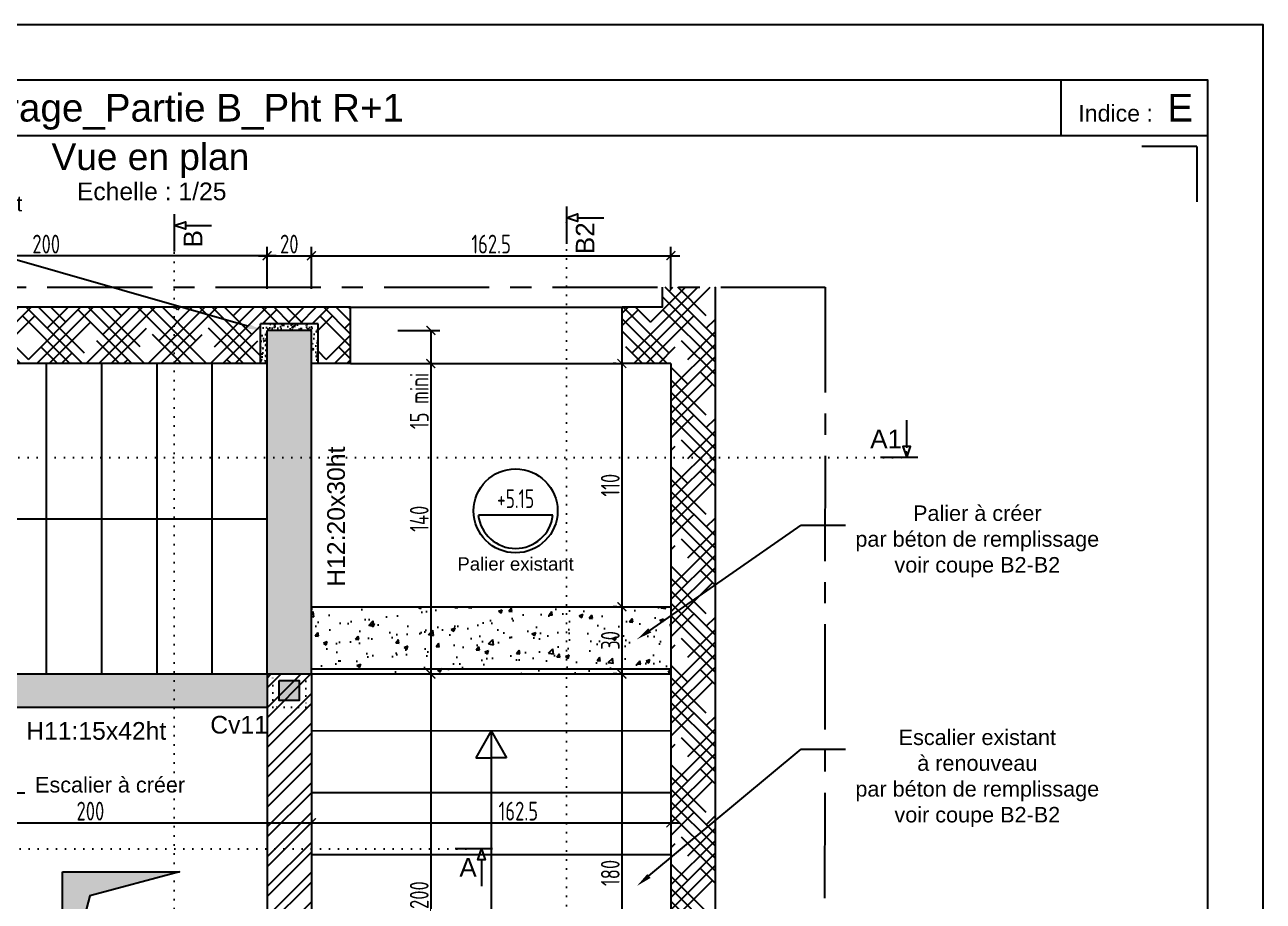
# Model space of a CAD drawing. Header units: millimetres. Extents: x -14819 to 43195, y -10328 to 20814.
# Drawn here: x 19854 to 20415, y 3776 to 4172 of the extents above; entities that cross this region are included whole.
import ezdxf
from ezdxf import colors
from ezdxf.entities.mleader import LeaderData, LeaderLine
from ezdxf.enums import TextEntityAlignment as Align
from ezdxf.math import Vec2, Vec3

# ---------------------------------------------------------------- set-up
doc = ezdxf.new("R2010")
doc.units = ezdxf.units.MM
doc.header["$PDMODE"] = 3
doc.linetypes.add('AXES', pattern=[50.8, 31.75, -6.35, 6.35, -6.35])
doc.linetypes.add('POINTILLE', pattern=[6.35, 0, -6.35])
for name, color, linetype in [('-SOCNA- 0', 255, 'Continuous'), ('-SOCNA- Divers', 7, 'Continuous'), ('-SOCNA- Text', 255, 'Continuous'), ('-SOCNA- Textes', 7, 'Continuous')]:
    doc.layers.add(name, color=color, linetype=linetype)
doc.layers.add('-SOCNA- Fer- Coffrage', color=173, linetype='Continuous', lineweight=25)
doc.layers.add('Mur_coupe', color=7, linetype='Continuous', lineweight=25)
doc.layers.add('-SOCNA- Visible', color=66, linetype='Continuous', plot=False)
doc.styles.add('-ST-Arial', font='arial.ttf')
doc.styles.add('-ST-Isocp', font='isocp.shx', dxfattribs={"width": 0.8})
doc.styles.add('SOCNA- Arial', font='arial.ttf')
doc.linetypes.add('ZIGZAG', pattern='A,0.00254,-5.08,[131,ltypeshp.shx,S=5.08,R=0,X=-5.08,Y=0],-10.16,[131,ltypeshp.shx,S=5.08,R=180,X=5.08,Y=0],-5.08', length=20.32254)
doc.dimstyles.new('Copie de -ST-25s', dxfattribs={"dimtxt": 8.5, "dimasz": 4, "dimexe": 4, "dimexo": 5, "dimgap": 1, "dimtad": 1, "dimdec": 1, "dimrnd": 0.5, "dimdsep": 46, "dimtxsty": '-ST-Isocp', "dimblk": 'ARCHTICK', "dimcen": 1.5, "dimdle": 4, "dimclrd": 30, "dimclre": 30, "dimclrt": 6, "dimadec": 1, "dimazin": 0, "dimtfac": 1, "dimtdec": 1, "dimtofl": 0, "dimtmove": 0, "dimatfit": 3, "dimfxl": 15, "dimfxlon": 1, "dimtolj": 1, "dimtzin": 0, "dimlwd": -1, "dimlwe": -1, "dimarcsym": 0})

# ---------------------------------------------------------------- blocks, each defined once
blk = doc.blocks.new('_ArchTick')
at = {"color": 0, "linetype": 'ByBlock', "const_width": 0.15}
blk.add_lwpolyline([(-0.5, -0.5), (0.5, 0.5)], dxfattribs=at)
blk = doc.blocks.new('*D366')
at = {"layer": '-SOCNA- Fer- Coffrage', "color": 30, "ltscale": 1.5, "transparency": 16777216}
for p, q in [((20022.97, 4019.17), (20041.97, 4019.17)), ((20037.97, 4023.17), (20037.97, 3874.79)), ((20022.97, 3878.79), (20041.97, 3878.79))]:
    blk.add_line(p, q, dxfattribs=at)
at = {"layer": 'Defpoints', "color": 0, "ltscale": 1.5, "transparency": 16777216}
for p in [(19934.48, 4019.17), (19975.15, 3878.79), (20037.97, 3878.79)]:
    blk.add_point(p, dxfattribs=at)
at = {"layer": '-SOCNA- Fer- Coffrage', "color": 30, "ltscale": 1.5, "transparency": 16777216, "xscale": 4, "yscale": 4, "zscale": 4}
for p, rotation in [((20037.97, 4019.17), 90), ((20037.97, 3878.79), 270)]:
    blk.add_blockref('_ArchTick', p, dxfattribs=dict(at, rotation=rotation))
at = {"layer": '-SOCNA- Fer- Coffrage', "color": 6, "ltscale": 1.5, "transparency": 16777216, "insert": (20032.72, 3948.98), "char_height": 8.5, "attachment_point": 5, "rotation": 90, "style": '-ST-Isocp'}
blk.add_mtext('\\A1;140', dxfattribs=at)
blk = doc.blocks.new('*D367')
at = {"layer": '-SOCNA- Fer- Coffrage', "color": 30, "ltscale": 1.5, "transparency": 16777216}
for p, q in [((20022.97, 3878.79), (20041.97, 3878.79)), ((20037.97, 3882.79), (20037.97, 3674.79)), ((20036.66, 3678.79), (20041.97, 3678.79))]:
    blk.add_line(p, q, dxfattribs=at)
at = {"layer": 'Defpoints', "color": 0, "ltscale": 1.5, "transparency": 16777216}
for p in [(19975.15, 3878.79), (19985.23, 3678.79, -195), (20037.97, 3678.79)]:
    blk.add_point(p, dxfattribs=at)
at = {"layer": '-SOCNA- Fer- Coffrage', "color": 30, "ltscale": 1.5, "transparency": 16777216, "xscale": 4, "yscale": 4, "zscale": 4}
for p, rotation in [((20037.97, 3878.79), 90), ((20037.97, 3678.79), 270)]:
    blk.add_blockref('_ArchTick', p, dxfattribs=dict(at, rotation=rotation))
at = {"layer": '-SOCNA- Fer- Coffrage', "color": 6, "ltscale": 1.5, "transparency": 16777216, "insert": (20032.72, 3778.79), "char_height": 8.5, "attachment_point": 5, "rotation": 90, "style": '-ST-Isocp'}
blk.add_mtext('\\A1;200', dxfattribs=at)
blk = doc.blocks.new('*D372')
at = {"layer": '-SOCNA- Fer- Coffrage', "color": 30, "ltscale": 1.5, "transparency": 16777216}
for p, q in [((19983.9, 3626.67), (19983.9, 3611.36)), ((20146.6, 3630.36), (20146.6, 3611.36)), ((19979.9, 3615.36), (20150.6, 3615.36))]:
    blk.add_line(p, q, dxfattribs=at)
at = {"layer": 'Defpoints', "color": 0, "ltscale": 1.5, "transparency": 16777216}
for p in [(19983.9, 3876.4, -195), (20146.6, 3663.83), (20146.6, 3615.36)]:
    blk.add_point(p, dxfattribs=at)
at = {"layer": '-SOCNA- Fer- Coffrage', "color": 30, "ltscale": 1.5, "transparency": 16777216, "xscale": 4, "yscale": 4, "zscale": 4, "rotation": 180}
blk.add_blockref('_ArchTick', (19983.9, 3615.36), dxfattribs=at)
at = {"layer": '-SOCNA- Fer- Coffrage', "color": 30, "ltscale": 1.5, "transparency": 16777216, "xscale": 4, "yscale": 4, "zscale": 4}
blk.add_blockref('_ArchTick', (20146.6, 3615.36), dxfattribs=at)
at = {"layer": '-SOCNA- Fer- Coffrage', "color": 6, "ltscale": 1.5, "transparency": 16777216, "insert": (20065.25, 3620.62), "char_height": 8.5, "attachment_point": 5, "style": '-ST-Isocp'}
blk.add_mtext('\\A1;162.5', dxfattribs=at)
blk = doc.blocks.new('*U331')
at = {"layer": '-SOCNA- Divers', "color": 8}
for p, q in [((-760.7, 0), (-720.7, 0)), ((12, 0), (-28, 0))]:
    blk.add_line(p, q, dxfattribs=at)
at = {"layer": '-SOCNA- Divers', "color": 221, "linetype": 'POINTILLE', "ltscale": 1.5}
blk.add_line((0, 0), (-748.7, 0), dxfattribs=at)
at = {"layer": '-SOCNA- Divers'}
for points in [[(-748.7, 12), (-748.7, 40)], [(0, 12), (0, 40)]]:
    blk.add_lwpolyline(points, dxfattribs=at)
for points in [[(-748.7, 0), (-752.7, 12), (-744.7, 12)], [(0, 0), (4, 12), (-4, 12)]]:
    blk.add_lwpolyline(points, close=True, dxfattribs=at)
at = {"layer": '-SOCNA- Divers', "style": '-ST-Arial'}
blk.add_attdef('REP2', text='', height=20, rotation=180, dxfattribs=at).set_placement((-743.7, 19.7), align=Align.MIDDLE_RIGHT)
blk.add_attdef('REP1', text='', height=20, rotation=180, dxfattribs=at).set_placement((-5, 19.7), align=Align.MIDDLE_LEFT)
blk = doc.blocks.new('*U344')
at = {"layer": '-SOCNA- Divers', "color": 221, "linetype": 'POINTILLE', "ltscale": 1.5}
blk.add_line((0, 0), (-1161.9, 0), dxfattribs=at)
at = {"layer": '-SOCNA- Divers', "color": 8}
blk.add_line((-1173.9, 0), (-1133.9, 0), dxfattribs=at)
at = {"layer": '-SOCNA- Divers'}
blk.add_lwpolyline([(-1161.9, 12), (-1161.9, 40)], dxfattribs=at)
blk.add_lwpolyline([(-1161.9, 0), (-1165.9, 12), (-1157.9, 12)], close=True, dxfattribs=at)
at = {"layer": '-SOCNA- Divers', "style": '-ST-Arial'}
blk.add_attdef('REP2', text='', height=20, rotation=180, dxfattribs=at).set_placement((-1156.9, 19.7), align=Align.MIDDLE_RIGHT)
blk.add_attdef('REP1', text='', height=20, rotation=180, dxfattribs=at).set_placement((-5, 19.7), align=Align.MIDDLE_LEFT)
blk = doc.blocks.new('*U342')
at = {"layer": '-SOCNA- Divers', "color": 221, "linetype": 'POINTILLE', "ltscale": 1.5}
blk.add_line((0, 0), (-1401, 0), dxfattribs=at)
at = {"layer": '-SOCNA- Divers', "color": 8}
blk.add_line((-1413, 0), (-1373, 0), dxfattribs=at)
at = {"layer": '-SOCNA- Divers'}
blk.add_lwpolyline([(-1401, 12), (-1401, 40)], dxfattribs=at)
blk.add_lwpolyline([(-1401, 0), (-1405, 12), (-1397, 12)], close=True, dxfattribs=at)
at = {"layer": '-SOCNA- Divers', "style": '-ST-Arial'}
blk.add_attdef('REP2', text='', height=20, rotation=180, dxfattribs=at).set_placement((-1396, 19.7), align=Align.MIDDLE_RIGHT)
blk.add_attdef('REP1', text='', height=20, rotation=180, dxfattribs=at).set_placement((-5, 19.7), align=Align.MIDDLE_LEFT)
blk = doc.blocks.new('*D349')
at = {"layer": '-SOCNA- Fer- Coffrage', "color": 30, "ltscale": 1.5, "transparency": 16777216}
for p, q in [((20022.97, 4034.17), (20041.97, 4034.17)), ((20037.97, 4034.17), (20037.97, 4015.17)), ((20022.97, 4019.17), (20041.97, 4019.17)), ((20037.97, 4019.17), (20037.97, 3989.37))]:
    blk.add_line(p, q, dxfattribs=at)
at = {"layer": 'Defpoints', "color": 0, "ltscale": 1.5, "transparency": 16777216}
for p in [(19983.9, 4034.17), (20037.97, 4034.17), (19999.13, 4019.17)]:
    blk.add_point(p, dxfattribs=at)
at = {"layer": '-SOCNA- Fer- Coffrage', "color": 30, "ltscale": 1.5, "transparency": 16777216, "xscale": 4, "yscale": 4, "zscale": 4}
for p, rotation in [((20037.97, 4034.17), 90), ((20037.97, 4019.17), 270)]:
    blk.add_blockref('_ArchTick', p, dxfattribs=dict(at, rotation=rotation))
at = {"layer": '-SOCNA- Fer- Coffrage', "color": 6, "ltscale": 1.5, "transparency": 16777216, "insert": (20032.72, 4002.27), "char_height": 8.5, "attachment_point": 5, "rotation": 90, "style": '-ST-Isocp'}
blk.add_mtext('\\A1;15 mini', dxfattribs=at)
blk = doc.blocks.new('*D352')
at = {"layer": '-SOCNA- Fer- Coffrage', "color": 30, "ltscale": 1.5, "transparency": 16777216}
for p, q in [((19963.9, 4052.96), (19963.9, 4071.96)), ((19983.9, 4052.96), (19983.9, 4071.96)), ((19959.9, 4067.96), (19987.9, 4067.96))]:
    blk.add_line(p, q, dxfattribs=at)
at = {"layer": 'Defpoints', "color": 0, "ltscale": 1.5, "transparency": 16777216}
for p in [(19983.9, 4067.96), (19963.9, 4034.17), (19983.9, 4034.17)]:
    blk.add_point(p, dxfattribs=at)
at = {"layer": '-SOCNA- Fer- Coffrage', "color": 30, "ltscale": 1.5, "transparency": 16777216, "xscale": 4, "yscale": 4, "zscale": 4, "rotation": 180}
blk.add_blockref('_ArchTick', (19963.9, 4067.96), dxfattribs=at)
at = {"layer": '-SOCNA- Fer- Coffrage', "color": 30, "ltscale": 1.5, "transparency": 16777216, "xscale": 4, "yscale": 4, "zscale": 4}
blk.add_blockref('_ArchTick', (19983.9, 4067.96), dxfattribs=at)
at = {"layer": '-SOCNA- Fer- Coffrage', "color": 6, "ltscale": 1.5, "transparency": 16777216, "insert": (19973.9, 4073.21), "char_height": 8.5, "attachment_point": 5, "style": '-ST-Isocp'}
blk.add_mtext('\\A1;20', dxfattribs=at)
blk = doc.blocks.new('*D353')
at = {"layer": '-SOCNA- Fer- Coffrage', "color": 30, "ltscale": 1.5, "transparency": 16777216}
for p, q in [((19983.9, 4052.96), (19983.9, 4071.96)), ((20146.6, 4052.96), (20146.6, 4071.96)), ((19979.9, 4067.96), (20150.6, 4067.96))]:
    blk.add_line(p, q, dxfattribs=at)
at = {"layer": 'Defpoints', "color": 0, "ltscale": 1.5, "transparency": 16777216}
for p in [(20146.6, 4067.96), (19983.9, 4034.17), (20146.6, 4019.17)]:
    blk.add_point(p, dxfattribs=at)
at = {"layer": '-SOCNA- Fer- Coffrage', "color": 30, "ltscale": 1.5, "transparency": 16777216, "xscale": 4, "yscale": 4, "zscale": 4, "rotation": 180}
blk.add_blockref('_ArchTick', (19983.9, 4067.96), dxfattribs=at)
at = {"layer": '-SOCNA- Fer- Coffrage', "color": 30, "ltscale": 1.5, "transparency": 16777216, "xscale": 4, "yscale": 4, "zscale": 4}
blk.add_blockref('_ArchTick', (20146.6, 4067.96), dxfattribs=at)
at = {"layer": '-SOCNA- Fer- Coffrage', "color": 6, "ltscale": 1.5, "transparency": 16777216, "insert": (20065.25, 4073.21), "char_height": 8.5, "attachment_point": 5, "style": '-ST-Isocp'}
blk.add_mtext('\\A1;162.5', dxfattribs=at)
blk = doc.blocks.new('*D355')
at = {"layer": '-SOCNA- Fer- Coffrage', "color": 30, "ltscale": 1.5, "transparency": 16777216}
for p, q in [((20146.6, 3826.52), (20146.6, 3807.52)), ((19979.9, 3811.52), (20150.6, 3811.52)), ((19983.9, 3812.35), (19983.9, 3807.52))]:
    blk.add_line(p, q, dxfattribs=at)
at = {"layer": 'Defpoints', "color": 0, "ltscale": 1.5, "transparency": 16777216}
for p in [(19983.9, 3858.79, -195), (20146.6, 3858.79), (20146.6, 3811.52)]:
    blk.add_point(p, dxfattribs=at)
at = {"layer": '-SOCNA- Fer- Coffrage', "color": 30, "ltscale": 1.5, "transparency": 16777216, "xscale": 4, "yscale": 4, "zscale": 4, "rotation": 180}
blk.add_blockref('_ArchTick', (19983.9, 3811.52), dxfattribs=at)
at = {"layer": '-SOCNA- Fer- Coffrage', "color": 30, "ltscale": 1.5, "transparency": 16777216, "xscale": 4, "yscale": 4, "zscale": 4}
blk.add_blockref('_ArchTick', (20146.6, 3811.52), dxfattribs=at)
at = {"layer": '-SOCNA- Fer- Coffrage', "color": 6, "ltscale": 1.5, "transparency": 16777216, "insert": (20077.56, 3816.77), "char_height": 8.5, "attachment_point": 5, "style": '-ST-Isocp'}
blk.add_mtext('\\A1;162.5', dxfattribs=at)
blk = doc.blocks.new('*U341')
at = {"layer": '-SOCNA- Divers', "color": 221, "linetype": 'POINTILLE', "ltscale": 1.5}
blk.add_line((0, 0), (-1723.6, 0), dxfattribs=at)
at = {"layer": '-SOCNA- Divers', "color": 8}
blk.add_line((-1735.6, 0), (-1695.6, 0), dxfattribs=at)
at = {"layer": '-SOCNA- Divers'}
blk.add_lwpolyline([(-1723.6, 0), (-1727.6, -12), (-1719.6, -12)], close=True, dxfattribs=at)
blk.add_lwpolyline([(-1723.6, -12), (-1723.6, -40)], dxfattribs=at)
at = {"layer": '-SOCNA- Divers', "style": '-ST-Arial'}
blk.add_attdef('REP2', text='', height=20, rotation=180, dxfattribs=at).set_placement((-1718.6, -20), align=Align.MIDDLE_RIGHT)
blk.add_attdef('REP1', text='', height=20, rotation=180, dxfattribs=at).set_placement((-5, -20), align=Align.MIDDLE_LEFT)
blk = doc.blocks.new('*U340')
at = {"layer": '-SOCNA- 0', "color": 7}
for p, q in [((1917, 1385), (1917, 1435)), ((2050, 1385), (2050, 1425)), ((50, 1385), (2050, 1385))]:
    blk.add_line(p, q, dxfattribs=at)
blk.add_lwpolyline([(50, 50), (2050, 50), (2050, 1435), (50, 1435)], close=True, dxfattribs=at)
at = {"layer": '-SOCNA- Visible', "color": 7}
for q in [(1990, 1375), (2040, 1325)]:
    blk.add_line((2040, 1375), q, dxfattribs=at)
at = {"layer": '-SOCNA- Visible'}
blk.add_lwpolyline([(0, 0), (2100, 0), (2100, 1485), (0, 1485)], close=True, dxfattribs=at)
at = {"layer": '-SOCNA- Text', "color": 7, "style": 'SOCNA- Arial'}
blk.add_text('Indice :', height=15, dxfattribs=at).set_placement((1932.6, 1405), align=Align.MIDDLE_LEFT)
for tag, p in [('TITRE', (1050, 1410)), ('INDICE', (2024.9, 1410))]:
    blk.add_attdef(tag, text='', height=25, dxfattribs=at).set_placement(p, align=Align.MIDDLE_CENTER)
for tag, p in [("NOM_D'AFFAIRE", (160, 70)), ('PLAN', (1824.8, 70))]:
    blk.add_attdef(tag, text='', height=15, dxfattribs=at).set_placement(p, align=Align.MIDDLE_LEFT)
blk = doc.blocks.new('*U333')
at = {"layer": '-SOCNA- Textes', "color": 1}
for p, q in [((-77, 6.3), (-77, 6.3)), ((-11.8, -19), (-79.3, -19)), ((-12, -32.8), (-12, -32.8))]:
    blk.add_line(p, q, dxfattribs=at)
blk.add_circle((-45.6, -15), 38, dxfattribs=at)
blk.add_arc((-45.6, -15), 34, 186.7563, 353.2437, dxfattribs=at)
at = {"layer": '-SOCNA- Textes', "color": 6, "style": '-ST-Isocp', "width": 0.75}
blk.add_attdef('NIVEAU_FINI', text='', height=14, dxfattribs=at).set_placement((-45.6, 32.7), align=Align.MIDDLE_CENTER)
at = {"layer": '-SOCNA- Textes', "style": '-ST-Isocp', "width": 0.75}
for tag, p in [('NIVEAU_BRUT', (-45.6, -4)), ('EPAISSEUR_DE_LA_DALLE', (-45.6, -34))]:
    blk.add_attdef(tag, text='', height=17, dxfattribs=at).set_placement(p, align=Align.MIDDLE_CENTER)
at = {"layer": '-SOCNA- Textes', "color": 6, "style": '-ST-Arial'}
blk.add_attdef('INFO', text='', height=12, dxfattribs=at).set_placement((-45.6, -63), align=Align.MIDDLE_CENTER)
blk = doc.blocks.new('*D359')
at = {"layer": '-SOCNA- Fer- Coffrage', "color": 30, "ltscale": 1.5, "transparency": 16777216}
for p, q in [((19783.9, 3823.56), (19783.9, 3807.52)), ((19983.9, 3826.52), (19983.9, 3807.52)), ((19779.9, 3811.52), (19987.9, 3811.52))]:
    blk.add_line(p, q, dxfattribs=at)
at = {"layer": 'Defpoints', "color": 0, "ltscale": 1.5, "transparency": 16777216}
for p in [(19783.9, 3828.56), (19983.9, 3832.05), (19983.9, 3811.52)]:
    blk.add_point(p, dxfattribs=at)
at = {"layer": '-SOCNA- Fer- Coffrage', "color": 30, "ltscale": 1.5, "transparency": 16777216, "xscale": 4, "yscale": 4, "zscale": 4, "rotation": 180}
blk.add_blockref('_ArchTick', (19783.9, 3811.52), dxfattribs=at)
at = {"layer": '-SOCNA- Fer- Coffrage', "color": 30, "ltscale": 1.5, "transparency": 16777216, "xscale": 4, "yscale": 4, "zscale": 4}
blk.add_blockref('_ArchTick', (19983.9, 3811.52), dxfattribs=at)
at = {"layer": '-SOCNA- Fer- Coffrage', "color": 6, "ltscale": 1.5, "transparency": 16777216, "insert": (19883.9, 3816.77), "char_height": 8.5, "attachment_point": 5, "style": '-ST-Isocp'}
blk.add_mtext('\\A1;200', dxfattribs=at)
blk = doc.blocks.new('A$C5A907F53')
at = {"layer": '-SOCNA- Fer- Coffrage', "ltscale": 1.5}
h = blk.add_hatch(color=244, dxfattribs=at)
h.dxf.hatch_style = 1
h.paths.add_polyline_path([(-3, 3), (-3, 12), (-12, 12), (-12, 3)])
at = {"layer": '-SOCNA- Fer- Coffrage', "color": 173, "ltscale": 1.5}
blk.add_lwpolyline([(-12, 12), (-3, 12), (-3, 3), (-12, 3)], close=True, dxfattribs=at)
at = {"layer": '-SOCNA- Visible', "color": 173, "linetype": 'POINTILLE', "ltscale": 0.5}
blk.add_lwpolyline([(-15, 15), (0, 15), (0, 0), (-15, 0)], close=True, dxfattribs=at)
blk = doc.blocks.new('A$C18E16860')
at = {"layer": '-SOCNA- Fer- Coffrage', "ltscale": 1.5}
h = blk.add_hatch(dxfattribs=at)
h.set_pattern_fill('ANSI32', color=8)
h.set_pattern_definition([(45, (-35558.8295, -8405.841), (-6.735192, 6.735192), []), (45, (-35554.339, -8405.841), (-6.735192, 6.735192), [])])
h.paths.add_polyline_path([(202.87, 0), (202.87, -200), (222.87, -200), (222.87, 0)])
h.paths.add_polyline_path([(42.87, -200), (42.87, 0), (22.87, 0), (22.87, -200)])
h = blk.add_hatch(color=54, dxfattribs=at)
h.dxf.hatch_style = 1
h.paths.add_polyline_path([(202.87, 0), (42.87, 0), (42.87, -15), (202.87, -15)])
h = blk.add_hatch(color=54, dxfattribs=at)
h.dxf.hatch_style = 1
h.paths.add_polyline_path([(122.67, -100.38), (163.18, -89.49), (110.22, -89.49), (110.22, -147.21)])
h = blk.add_hatch(color=54, dxfattribs=at)
h.dxf.hatch_style = 1
h.paths.add_polyline_path([(202.87, -180), (42.87, -180), (42.87, -200), (202.87, -200)])
at = {"layer": '-SOCNA- Fer- Coffrage', "color": 4, "ltscale": 1.5}
for p, q in [((22.87, -200), (22.87, 0)), ((42.87, 0), (22.87, 0)), ((42.87, -200), (42.87, 0)), ((202.87, 0), (202.87, -200)), ((202.87, 0), (222.87, 0)), ((222.87, 0), (222.87, -200)), ((22.87, -200), (42.87, -200)), ((222.87, -200), (202.87, -200))]:
    blk.add_line(p, q, dxfattribs=at)
at = {"layer": '-SOCNA- Fer- Coffrage', "color": 2, "ltscale": 1.5}
for p, q in [((42.87, 0), (202.87, 0)), ((42.87, -15), (202.87, -15)), ((42.87, -180), (202.87, -180)), ((42.87, -200), (202.87, -200))]:
    blk.add_line(p, q, dxfattribs=at)
at = {"layer": '-SOCNA- Fer- Coffrage', "color": 8, "ltscale": 1.5}
blk.add_lwpolyline([(110.22, -89.49), (163.18, -89.49), (122.67, -100.38), (110.22, -147.21)], close=True, dxfattribs=at)
at = {"layer": '-SOCNA- Fer- Coffrage', "color": 173, "ltscale": 1.5, "xscale": -1}
blk.add_blockref('A$C5A907F53', (25.37, -15), dxfattribs=at)
at = {"layer": '-SOCNA- Fer- Coffrage', "color": 173, "ltscale": 1.5}
blk.add_blockref('A$C5A907F53', (220.37, -15), dxfattribs=at)
at = {"layer": '-SOCNA- Fer- Coffrage', "color": 173, "ltscale": 1.5, "rotation": 180}
blk.add_blockref('A$C5A907F53', (25.37, -182.5), dxfattribs=at)
at = {"layer": '-SOCNA- Fer- Coffrage', "color": 173, "ltscale": 1.5, "xscale": -1, "rotation": 180}
blk.add_blockref('A$C5A907F53', (220.37, -182.5), dxfattribs=at)
blk = doc.blocks.new('*D361')
at = {"layer": '-SOCNA- Fer- Coffrage', "color": 30, "ltscale": 1.5, "transparency": 16777216}
for p, q in [((19763.9, 4052.96), (19763.9, 4071.96)), ((19963.9, 4052.96), (19963.9, 4071.96)), ((19967.9, 4067.96), (19759.9, 4067.96))]:
    blk.add_line(p, q, dxfattribs=at)
at = {"layer": 'Defpoints', "color": 0, "ltscale": 1.5, "transparency": 16777216}
for p in [(19763.9, 4067.96), (19763.9, 4008.34), (19963.9, 4008.34)]:
    blk.add_point(p, dxfattribs=at)
at = {"layer": '-SOCNA- Fer- Coffrage', "color": 30, "ltscale": 1.5, "transparency": 16777216, "xscale": 4, "yscale": 4, "zscale": 4, "rotation": 180}
blk.add_blockref('_ArchTick', (19763.9, 4067.96), dxfattribs=at)
at = {"layer": '-SOCNA- Fer- Coffrage', "color": 30, "ltscale": 1.5, "transparency": 16777216, "xscale": 4, "yscale": 4, "zscale": 4}
blk.add_blockref('_ArchTick', (19963.9, 4067.96), dxfattribs=at)
at = {"layer": '-SOCNA- Fer- Coffrage', "color": 6, "ltscale": 1.5, "transparency": 16777216, "insert": (19863.9, 4073.21), "char_height": 8.5, "attachment_point": 5, "style": '-ST-Isocp'}
blk.add_mtext('\\A1;200', dxfattribs=at)
blk = doc.blocks.new('*D373')
at = {"layer": '-SOCNA- Fer- Coffrage', "color": 30, "ltscale": 1.5, "transparency": 16777216}
for p, q in [((20121.9, 4019.17), (20120.43, 4019.17)), ((20124.43, 4023.17), (20124.43, 3905.17)), ((20122.19, 3909.17), (20120.43, 3909.17))]:
    blk.add_line(p, q, dxfattribs=at)
at = {"layer": 'Defpoints', "color": 0, "ltscale": 1.5, "transparency": 16777216}
for p in [(20135.6, 4019.17, 195), (20124.43, 3909.17), (20138.56, 3909.17, 195)]:
    blk.add_point(p, dxfattribs=at)
at = {"layer": '-SOCNA- Fer- Coffrage', "color": 30, "ltscale": 1.5, "transparency": 16777216, "xscale": 4, "yscale": 4, "zscale": 4}
for p, rotation in [((20124.43, 4019.17), 90), ((20124.43, 3909.17), 270)]:
    blk.add_blockref('_ArchTick', p, dxfattribs=dict(at, rotation=rotation))
at = {"layer": '-SOCNA- Fer- Coffrage', "color": 6, "ltscale": 1.5, "transparency": 16777216, "insert": (20119.18, 3964.17), "char_height": 8.5, "attachment_point": 5, "rotation": 90, "style": '-ST-Isocp'}
blk.add_mtext('\\A1;110', dxfattribs=at)
blk = doc.blocks.new('*D374')
at = {"layer": '-SOCNA- Fer- Coffrage', "color": 30, "ltscale": 1.5, "transparency": 16777216}
for p, q in [((20124.43, 3913.17), (20124.43, 3874.79)), ((20122.19, 3909.17), (20120.43, 3909.17)), ((20122.18, 3878.79), (20120.43, 3878.79))]:
    blk.add_line(p, q, dxfattribs=at)
at = {"layer": 'Defpoints', "color": 0, "ltscale": 1.5, "transparency": 16777216}
for p in [(20138.56, 3909.17, 195), (20124.43, 3878.79), (20137.46, 3878.79, 184.05)]:
    blk.add_point(p, dxfattribs=at)
at = {"layer": '-SOCNA- Fer- Coffrage', "color": 30, "ltscale": 1.5, "transparency": 16777216, "xscale": 4, "yscale": 4, "zscale": 4}
for p, rotation in [((20124.43, 3909.17), 90), ((20124.43, 3878.79), 270)]:
    blk.add_blockref('_ArchTick', p, dxfattribs=dict(at, rotation=rotation))
at = {"layer": '-SOCNA- Fer- Coffrage', "color": 6, "ltscale": 1.5, "transparency": 16777216, "insert": (20119.18, 3893.98), "char_height": 8.5, "attachment_point": 5, "rotation": 90, "style": '-ST-Isocp'}
blk.add_mtext('\\A1;30', dxfattribs=at)
blk = doc.blocks.new('*D375')
at = {"layer": '-SOCNA- Fer- Coffrage', "color": 30, "ltscale": 1.5, "transparency": 16777216}
for p, q in [((20122.18, 3878.79), (20120.43, 3878.79)), ((20124.43, 3882.79), (20124.43, 3694.82)), ((20126.67, 3698.82), (20120.43, 3698.82))]:
    blk.add_line(p, q, dxfattribs=at)
at = {"layer": 'Defpoints', "color": 0, "ltscale": 1.5, "transparency": 16777216}
for p in [(20137.46, 3878.79, 184.05), (20124.43, 3698.82), (20131.67, 3698.82)]:
    blk.add_point(p, dxfattribs=at)
at = {"layer": '-SOCNA- Fer- Coffrage', "color": 30, "ltscale": 1.5, "transparency": 16777216, "xscale": 4, "yscale": 4, "zscale": 4}
for p, rotation in [((20124.43, 3878.79), 90), ((20124.43, 3698.82), 270)]:
    blk.add_blockref('_ArchTick', p, dxfattribs=dict(at, rotation=rotation))
at = {"layer": '-SOCNA- Fer- Coffrage', "color": 6, "ltscale": 1.5, "transparency": 16777216, "insert": (20119.18, 3788.81), "char_height": 8.5, "attachment_point": 5, "rotation": 90, "style": '-ST-Isocp'}
blk.add_mtext('\\A1;180', dxfattribs=at)

msp = doc.modelspace()

# ---------------------------------------------------------------- hatches: boundary and pattern name
at = {"layer": '-SOCNA- Fer- Coffrage', "ltscale": 1.5}
h = msp.add_hatch(dxfattribs=at)
h.set_pattern_fill('HOUND', color=8, scale=2.5, angle=45)
h.set_pattern_definition([(45, (-16648.853, 473.8736), (8.4189901, 14.0316502), [63.5, -31.75]), (135, (-16648.853, 473.8736), (8.4189901, -14.0316502), [63.5, -31.75])])
h.paths.add_polyline_path([(19865.9, 4019.17), (19921.87, 4019.17), (19921.87, 4044.67), (19660.41, 4044.67), (19660.41, 4032.17), (19766.9, 4032.17), (19766.9, 4019.17)])
h.paths.add_polyline_path([(19921.87, 4044.67), (19921.87, 4019.17), (19960.9, 4019.17), (19960.9, 4037.17), (19986.9, 4037.17), (19986.9, 4019.17), (20001.6, 4019.17), (20001.6, 4044.67)])
h.paths.add_polyline_path([(19601.6, 3976.67), (19608.6, 3976.67), (19608.6, 4032.17), (19660.41, 4032.17), (19660.41, 4044.67), (19625.6, 4044.67), (19625.6, 4053.69), (19601.6, 4053.69)])
h.paths.add_polyline_path([(19601.6, 3552.17), (19601.6, 3513.17), (19660.41, 3513.17), (19660.41, 3520.17), (19621.6, 3520.17), (19621.6, 3523.17), (19621.6, 3533.14), (19621.6, 3642.79), (19621.6, 3642.79), (19621.6, 3675.79), (19603.6, 3675.79), (19603.44, 3701.79), (19621.44, 3701.79), (19621.6, 3855.79), (19608.6, 3855.79), (19608.6, 3976.67), (19601.6, 3976.67)])
h = msp.add_hatch(dxfattribs=at)
h.set_pattern_fill('HOUND', color=8, scale=2.5, angle=45)
h.set_pattern_definition([(45, (-15155.0343, 4756.3328), (8.4189901, 14.0316502), [63.5, -31.75]), (135, (-15155.0343, 4756.3328), (8.4189901, -14.0316502), [63.5, -31.75])])
h.paths.add_polyline_path([(20161.53, 3675.83), (20161.53, 3675.83), (20161.53, 3675.83)], flags=16)
h.paths.add_polyline_path([(20164.48, 3675.83), (20146.56, 3675.83), (20146.6, 3520.17), (20094.6, 3520.17), (20094.6, 3513.17), (20146.6, 3513.17), (20146.6, 3492.17), (20166.6, 3492.17), (20166.6, 3546.23), (20215.87, 3546.23), (20215.89, 3566.17), (20166.6, 3566.23), (20166.6, 4053.69), (20142.6, 4053.69), (20142.6, 4044.67), (20124.6, 4044.67), (20124.6, 4019.17), (20146.6, 4019.17), (20146.63, 3701.83), (20164.53, 3701.83), (20164.51, 3696.83), (20164.52, 3696.83)])
h = msp.add_hatch(dxfattribs=at)
h.set_pattern_fill('AR-CONC', color=30, scale=0.03)
h.set_pattern_definition([(50, (-16648.853, 478.8736), (5.46554007, -0.47817257), [0.5715, -6.2865]), (355, (-16648.853, 478.8736), (-1.0573026, 5.7317054), [0.4572, -5.0292175]), (100.451445, (-16648.3976, 478.834), (4.4082374, 5.25353256), [0.4857003, -5.3427073]), (46.1842, (-16648.853, 480.3976), (8.1323712, -1.2612698), [0.85725, -9.42975]), (96.635558, (-16648.1754, 480.2925), (7.122124, 7.4227837), [0.7285507, -8.0140682]), (351.18415, (-16648.853, 480.398), (7.122124, 7.4227837), [0.685799, -7.543792]), (21, (-16648.091, 480.0166), (4.54843174, -3.06795595), [0.5715, -6.2865]), (326, (-16648.091, 480.0166), (1.85406085, 5.525639), [0.4572, -5.0292]), (71.451445, (-16647.712, 479.761), (6.4024926, 2.4576831), [0.4857003, -5.3426981]), (37.5, (-16648.8531, 478.8736), (0.0926581, 2.53665117), [0, -4.96824, 0, -5.1054, 0, -5.04825]), (7.5, (-16648.853, 478.8736), (2.00458988, 3.00541724), [0, -2.91084, 0, -4.85394, 0, -1.92405]), (327.5, (-16650.5524, 478.8736), (4.06771786, -0.17186232), [0, -1.905, 0, -5.9436, 0, -7.8867]), (317.5, (-16651.3144, 478.8736), (4.44387544, 0.76279473), [0, -2.4765, 0, -3.94716, 0, -5.6007])])
h.paths.add_polyline_path([(19983.9, 4034.17), (19983.9, 4019.17), (19986.9, 4019.17), (19986.9, 4037.17), (19960.9, 4037.17), (19960.9, 4019.17), (19963.9, 4019.17), (19963.9, 4034.17)])
h = msp.add_hatch(color=54, dxfattribs=at)
h.dxf.hatch_style = 1
h.paths.add_polyline_path([(19983.9, 4034.17), (19963.9, 4034.17), (19963.9, 3878.79), (19983.9, 3878.79)])
h = msp.add_hatch(dxfattribs=at)
h.set_pattern_fill('AR-CONC', color=30, scale=0.03)
h.set_pattern_definition([(50, (-16648.853, 473.8736), (5.46554007, -0.47817257), [0.5715, -6.2865]), (355, (-16648.853, 473.8736), (-1.05730264, 5.73170536), [0.4572, -5.0292175]), (100.451445, (-16648.3976, 473.834), (4.4082374, 5.25353256), [0.4857003, -5.3427073]), (46.1842, (-16648.853, 475.3976), (8.1323712, -1.2612698), [0.85725, -9.42975]), (96.635558, (-16648.1754, 475.2925), (7.122124, 7.4227837), [0.7285507, -8.0140682]), (351.18415, (-16648.853, 475.398), (7.122124, 7.4227837), [0.685799, -7.543792]), (21, (-16648.091, 475.0166), (4.54843174, -3.06795595), [0.5715, -6.2865]), (326, (-16648.091, 475.0166), (1.85406085, 5.525639), [0.4572, -5.0292]), (71.451445, (-16647.712, 474.761), (6.4024926, 2.4576831), [0.4857003, -5.3426981]), (37.5, (-16648.8531, 473.8736), (0.0926581, 2.53665117), [0, -4.96824, 0, -5.1054, 0, -5.04825]), (7.5, (-16648.853, 473.8736), (2.00458988, 3.00541724), [0, -2.91084, 0, -4.85394, 0, -1.92405]), (327.5, (-16650.5524, 473.8736), (4.06771786, -0.17186232), [0, -1.905, 0, -5.9436, 0, -7.8867]), (317.5, (-16651.3144, 473.8736), (4.44387544, 0.76279473), [0, -2.4765, 0, -3.94716, 0, -5.6007])])
h.paths.add_polyline_path([(20253.34, 3976.67), (20255.03, 3981.73), (20251.65, 3981.73)])
h = msp.add_hatch(dxfattribs=at)
h.set_pattern_fill('AR-CONC', color=30, scale=0.1)
h.set_pattern_definition([(50, (-16819.853, 142.304), (18.218467, -1.5939086), [1.905, -20.955]), (355, (-16819.853, 142.304), (-3.524342, 19.1056845), [1.524, -16.764058]), (100.451445, (-16818.334, 142.17), (14.694125, 17.511775), [1.619001, -17.809024]), (46.1842, (-16819.853, 147.384), (27.107904, -4.204233), [2.8575, -31.4325]), (96.63556, (-16817.594, 147.033), (23.740413, 24.742612), [2.428502, -26.71356]), (351.18415, (-16819.853, 147.384), (23.740413, 24.742612), [2.285997, -25.145973]), (21, (-16817.313, 146.114), (15.161439, -10.22652), [1.905, -20.955]), (326, (-16817.313, 146.114), (6.180203, 18.418797), [1.524, -16.764]), (71.451445, (-16816.05, 145.261), (21.341642, 8.192277), [1.619001, -17.808994]), (37.5, (-16819.853, 142.3036), (0.3088603, 8.4555039), [0, -16.5608, 0, -17.018, 0, -16.8275]), (7.5, (-16819.853, 142.304), (6.6819663, 10.0180575), [0, -9.7028, 0, -16.1798, 0, -6.4135]), (327.5, (-16825.517, 142.3036), (13.5590595, -0.5728744), [0, -6.35, 0, -19.812, 0, -26.289]), (317.5, (-16828.057, 142.304), (14.812918, 2.542649), [0, -8.255, 0, -13.1572, 0, -18.669])])
h.paths.add_polyline_path([(20146.59, 3909.17), (19983.91, 3909.17), (19983.91, 3878.83), (20146.59, 3878.83)])

# ---------------------------------------------------------------- linework, layer by layer
at = {"layer": '-SOCNA- Fer- Coffrage', "color": 8, "ltscale": 1.5}
for p, q in [((20001.6, 4044.67), (20124.6, 4044.67)), ((20001.6, 4019.17), (20124.6, 4019.17)), ((19763.9, 3948.98), (19963.9, 3948.98)), ((20065.27, 3853.15, 195), (20058.4, 3840.91)), ((20065.2, 3853.26, 196.75), (20065.29, 3713.15, 195)), ((20065.27, 3853.15, 195), (20072.14, 3840.91)), ((20058.4, 3840.91), (20065.27, 3840.91, 195)), ((20072.14, 3840.91), (20065.27, 3840.91, 195))]:
    msp.add_line(p, q, dxfattribs=at)
at = {"layer": '-SOCNA- Fer- Coffrage', "color": 3, "linetype": 'ZIGZAG', "ltscale": 0.2}
for p, q in [((19986.9, 4037.17), (19960.9, 4037.17)), ((19960.9, 4019.17), (19960.9, 4037.17)), ((19986.9, 4019.17), (19986.9, 4037.17))]:
    msp.add_line(p, q, dxfattribs=at)
at = {"layer": '-SOCNA- Fer- Coffrage', "color": 2, "ltscale": 1.5}
for p, q in [((19963.9, 3878.79), (19963.9, 4034.17)), ((19983.9, 4034.17), (19963.9, 4034.17)), ((19983.9, 3878.79), (19983.9, 4034.17)), ((19983.9, 3878.79), (20146.6, 3878.79, 195))]:
    msp.add_line(p, q, dxfattribs=at)
at = {"layer": '-SOCNA- Fer- Coffrage', "color": 173, "ltscale": 1.5}
for p, q in [((19863.9, 4019.17), (19863.9, 3878.79)), ((19888.9, 4019.17), (19888.9, 3878.79)), ((19913.9, 4019.17), (19913.9, 3878.79)), ((19938.9, 4019.17), (19938.9, 3878.79))]:
    msp.add_line(p, q, dxfattribs=at)
at = {"layer": '-SOCNA- Fer- Coffrage', "color": 2, "linetype": 'AXES', "ltscale": 1.5, "elevation": 2233.52}
msp.add_lwpolyline([(19559.58, 4053.69), (20216.48, 4053.69), (20215.79, 3486.88), (19558.88, 3486.88)], close=True, dxfattribs=at)
at = {"layer": '-SOCNA- Fer- Coffrage', "color": 2, "ltscale": 1.5, "elevation": 195}
msp.add_lwpolyline([(19983.91, 3909.13), (19983.91, 3909.13), (20146.59, 3909.17)], dxfattribs=at)
at = {"layer": '-SOCNA- Fer- Coffrage', "color": 8, "ltscale": 1.5, "elevation": 195}
for points in [[(19983.92, 3881.13), (20146.6, 3881.17)], [(19983.93, 3853.13), (20146.61, 3853.17)], [(19983.93, 3825.13), (20146.61, 3825.17)], [(19983.94, 3797.13), (20146.62, 3797.17)]]:
    msp.add_lwpolyline(points, dxfattribs=at)
at = {"layer": 'Mur_coupe', "color": 4}
msp.add_line((20166.6, 4053.69), (20166.6, 3566.23), dxfattribs=at)
at = {"layer": 'Mur_coupe', "color": 4, "elevation": 195, "flags": 128}
for points in [[(20142.6, 4053.69), (20142.6, 4044.67), (20124.6, 4044.67)], [(20001.6, 4044.67), (19625.6, 4044.67)], [(20001.6, 4019.17), (20001.6, 4044.67)], [(20146.6, 4019.17), (20124.6, 4019.17), (20124.6, 4044.67)], [(19865.9, 4019.17), (19763.9, 4019.17)], [(19963.9, 4019.17), (19865.9, 4019.17)], [(20001.6, 4019.17), (19983.9, 4019.17)], [(20146.6, 4019.17), (20146.6, 3698.83)], [(20146.6, 4019.17), (20146.6, 3698.83)]]:
    msp.add_lwpolyline(points, dxfattribs=at)

# ---------------------------------------------------------------- block references
at = {"layer": '-SOCNA- 0'}
ref = msp.add_blockref('*U340', (19364.68, 3429.89), dxfattribs=dict(at, xscale=0.5, yscale=0.5, zscale=0.5))
ref.add_attrib('INDICE', 'E', dxfattribs={"layer": '-SOCNA- Text', "color": 7, "height": 12.5, "style": 'SOCNA- Arial'}).set_placement((20377.12, 4134.89), align=Align.MIDDLE_CENTER)
ref.add_attrib('TITRE', 'Plan de coffrage_Partie B_Pht R+1', dxfattribs={"layer": '-SOCNA- Text', "color": 7, "height": 12.5, "style": 'SOCNA- Arial'}).set_placement((19889.68, 4134.89), align=Align.MIDDLE_CENTER)
at = {"layer": '-SOCNA- Divers', "ltscale": 1.5}
ref = msp.add_blockref('*U344', (19921.87, 3591.48), dxfattribs=dict(at, xscale=0.421875, yscale=0.421875, zscale=0.421875, rotation=270))
ref.add_attrib('REP2', 'B', dxfattribs={"height": 8.44, "rotation": 90, "style": '-ST-Arial'}).set_placement((19930.31, 4079.55), align=Align.MIDDLE_RIGHT)
ref = msp.add_blockref('*U342', (20099.31, 3494.11), dxfattribs=dict(at, xscale=0.421875, yscale=0.421875, zscale=0.421875, rotation=270))
ref.add_attrib('REP2', 'B2', dxfattribs={"height": 8.438, "rotation": 90, "style": '-ST-Arial'}).set_placement((20107.78, 4083.07), align=Align.MIDDLE_RIGHT)
ref = msp.add_blockref('*U341', (19526.19, 3976.67), dxfattribs=dict(at, xscale=0.421875, yscale=0.421875, zscale=0.421875, rotation=180))
ref.add_attrib('REP2', 'A1', dxfattribs={"height": 8.438, "style": '-ST-Arial'}).set_placement((20251.23, 3985.11), align=Align.MIDDLE_RIGHT)
ref = msp.add_blockref('*U331', (19745, 3799.76), dxfattribs=dict(at, xscale=0.421875, yscale=0.421875, zscale=0.421875, rotation=180))
ref.add_attrib('REP2', 'A', dxfattribs={"height": 8.44, "rotation": 360, "style": '-ST-Arial'}).set_placement((20058.74, 3791.32), align=Align.MIDDLE_RIGHT)
ref.add_attrib('REP1', 'A', dxfattribs={"height": 8.44, "rotation": 360, "style": '-ST-Arial'}).set_placement((19747.11, 3791.32), align=Align.MIDDLE_LEFT)
at = {"layer": '-SOCNA- Fer- Coffrage', "color": 173, "ltscale": 1.5}
msp.add_blockref('A$C18E16860', (19761.02, 3878.79), dxfattribs=at)
at = {"layer": '-SOCNA- Textes', "ltscale": 1.5}
ref = msp.add_blockref('*U333', (20099.12, 3960.06, 195), dxfattribs=dict(at, xscale=0.5, yscale=0.5, zscale=0.5))
ref.add_attrib('NIVEAU_BRUT', '+5.15', dxfattribs={"height": 8.5, "style": '-ST-Isocp', "width": 0.75}).set_placement((20076.33, 3958.06, 195), align=Align.MIDDLE_CENTER)
ref.add_attrib('INFO', 'Palier existant', dxfattribs={"color": 6, "height": 6, "style": '-ST-Arial'}).set_placement((20076.33, 3928.56, 195), align=Align.MIDDLE_CENTER)

# ---------------------------------------------------------------- texts
at = {"layer": '-SOCNA- Fer- Coffrage', "color": 2, "style": '-ST-Arial'}
msp.add_text('H12:20x30ht', height=8, rotation=90, dxfattribs=at).set_placement((19999.06, 3918.25))
msp.add_text('Cv11', height=8, dxfattribs=at).set_placement((19938.14, 3851.84))
at = {"layer": '-SOCNA- Fer- Coffrage', "color": 7, "ltscale": 1.5, "attachment_point": 1, "style": '-ST-Arial'}
for s, width, insert, char_height in [('Vue en plan', 438.3148, (19866.32, 4118.71, 195), 12), ('Echelle : 1/25', 302.2425, (19877.77, 4101.05, 195), 8)]:
    msp.add_mtext_dynamic_manual_height_columns(s, width=width, gutter_width=153.03, heights=[0], dxfattribs=dict(at, insert=insert, char_height=char_height))
at = {"layer": '-SOCNA- Fer- Coffrage', "color": 2, "ltscale": 1.5, "insert": (19854.86, 3857.05), "char_height": 8, "attachment_point": 1, "style": '-ST-Arial'}
msp.add_mtext_dynamic_manual_height_columns('H11:15x42ht', width=302.2425, gutter_width=153.03, heights=[0], dxfattribs=at)

# ---------------------------------------------------------------- dimensions: what is measured, and where the dimension line sits
at = {"layer": '-SOCNA- Fer- Coffrage', "color": 4, "ltscale": 1.5}
for base, p1, p2, picture, middle in [((19763.9, 4067.96), (19963.9, 4008.34), (19763.9, 4008.34), '*D361', (19863.9, 4073.21)), ((19983.9, 4067.96, 195), (19963.9, 4034.17, 195), (19983.9, 4034.17, 195), '*D352', (19973.9, 4073.21, 195)), ((20146.6, 4067.96, 195), (19983.9, 4034.17, 195), (20146.6, 4019.17, 195), '*D353', (20065.25, 4073.21, 195)), ((19983.9, 3811.52), (19783.9, 3828.56), (19983.9, 3832.05), '*D359', (19883.9, 3816.77))]:
    dim = msp.add_linear_dim(base=base, p1=p1, p2=p2, dimstyle='Copie de -ST-25s', dxfattribs=at)
    dim.commit()
    dim.dimension.update_dxf_attribs({"geometry": picture, "text_midpoint": middle})
dim = msp.add_linear_dim(base=(20037.97, 4034.17, 195), p1=(19999.13, 4019.17, 195), p2=(19983.9, 4034.17, 195), angle=90, text='<> mini', dimstyle='Copie de -ST-25s', dxfattribs=at)
dim.commit()
dim.dimension.update_dxf_attribs({"geometry": '*D349', "text_midpoint": (20037.97, 4002.27, 195), "dimtype": 160})
at = {"layer": '-SOCNA- Fer- Coffrage', "color": 173, "ltscale": 1.5}
for base, p1, p2, override, picture, middle in [((20037.97, 3878.79, 195), (19934.48, 4019.17, 195), (19975.15, 3878.79, 195), {"dimrnd": 1}, '*D366', (20032.72, 3948.98, 195)), ((20124.43, 3909.17), (20135.6, 4019.17, 195), (20138.56, 3909.17, 195), {"dimrnd": 1}, '*D373', (20119.18, 3964.17)), ((20124.43, 3878.79), (20138.56, 3909.17, 195), (20137.46, 3878.79, 184.05), {"dimrnd": 1, "dimtmove": 1}, '*D374', (20119.18, 3893.98)), ((20037.97, 3678.79, 195), (19975.15, 3878.79, 195), (19985.23, 3678.79), {"dimrnd": 1}, '*D367', (20032.72, 3778.79, 195)), ((20124.43, 3698.82), (20137.46, 3878.79, 184.05), (20131.67, 3698.82), {"dimrnd": 1, "dimtmove": 1}, '*D375', (20119.18, 3788.81))]:
    dim = msp.add_linear_dim(base=base, p1=p1, p2=p2, angle=90, dimstyle='Copie de -ST-25s', override=override, dxfattribs=at)
    dim.commit()
    dim.dimension.update_dxf_attribs({"geometry": picture, "text_midpoint": middle})
dim = msp.add_linear_dim(base=(20146.6, 3615.36, 195), p1=(19983.9, 3876.4), p2=(20146.6, 3663.83, 195), dimstyle='Copie de -ST-25s', dxfattribs=at)
dim.commit()
dim.dimension.update_dxf_attribs({"geometry": '*D372', "text_midpoint": (20065.25, 3620.62, 195)})
at = {"layer": '-SOCNA- Fer- Coffrage', "color": 4, "ltscale": 1.5}
dim = msp.add_linear_dim(base=(20146.6, 3811.52, 195), p1=(19983.9, 3858.79), p2=(20146.6, 3858.79, 195), dimstyle='Copie de -ST-25s', dxfattribs=at)
dim.commit()
dim.dimension.update_dxf_attribs({"geometry": '*D355', "text_midpoint": (20077.56, 3811.52, 195), "dimtype": 160})

# ---------------------------------------------------------------- leaders
at = {"layer": '-SOCNA- Fer- Coffrage', "color": 1, "ltscale": 1.5}
ml = msp.add_multileader_mtext('Standard', dxfattribs=at)
ml.set_content('Empochement', color=1, style='-ST-Arial')
ml.set_leader_properties(color=1, linetype='ByLayer', lineweight=-1)
ml.build(insert=Vec2(0, 0))
ml.multileader.update_dxf_attribs({"text_left_attachment_type": 7, "text_right_attachment_type": 7, "dogleg_length": 5, "arrow_head_size": 7})
ctx = ml.context
ctx.base_point, ctx.char_height, ctx.arrow_head_size, ctx.landing_gap_size, ctx.plane_origin = Vec3(19785.46, 4086.08), 7, 7, 5, Vec3(19747.67, 4066.15)
ctx.left_attachment, ctx.right_attachment, ctx.text_align_type = 7, 7, 1
notes = []
notes.append((ctx, [(1, (1, 1, 0), (19780.46, 4086.08), (1, 0), 5, [(2, [(19961.73, 4034.17)], 0, []), (1, [(19758.28, 4032.17)], 0, [])])]))
ctx.mtext.insert, ctx.mtext.defined_height, ctx.mtext.alignment, ctx.mtext.flow_direction = Vec3(19821.56, 4095.03), 1130.37, 2, 5
ml = msp.add_multileader_mtext('Standard', dxfattribs=at)
ml.set_content('Palier à créer\\Ppar béton de remplissage\\Pvoir coupe B2-B2', color=1, style='-ST-Arial')
ml.set_leader_properties(color=1, linetype='ByLayer', lineweight=-1)
ml.build(insert=Vec2(0, 0))
ml.multileader.update_dxf_attribs({"text_left_attachment_type": 7, "text_right_attachment_type": 7, "dogleg_length": 20, "arrow_head_size": 7})
ctx = ml.context
ctx.base_point, ctx.char_height, ctx.arrow_head_size, ctx.landing_gap_size, ctx.plane_origin = Vec3(20225.63, 3946.07), 7, 7, 5, Vec3(20228.9, 4168.39)
ctx.left_attachment, ctx.right_attachment, ctx.text_align_type = 7, 7, 1
notes.append((ctx, [(1, (1, 1, 0), (20205.63, 3946.07), (1, 0), 20, [(0, [(20131.29, 3894.51)], 0, [])])]))
ctx.mtext.insert, ctx.mtext.defined_height, ctx.mtext.alignment, ctx.mtext.flow_direction = Vec3(20285.28, 3955.01), 1130.37, 2, 5
ml = msp.add_multileader_mtext('Standard', dxfattribs=at)
ml.set_content('Escalier à créer', color=1, style='-ST-Arial')
ml.set_leader_properties(color=1, linetype='ByLayer', lineweight=-1)
ml.build(insert=Vec2(0, 0))
ml.multileader.update_dxf_attribs({"text_left_attachment_type": 7, "text_right_attachment_type": 7, "dogleg_length": 20, "arrow_head_size": 7})
ctx = ml.context
ctx.base_point, ctx.char_height, ctx.arrow_head_size, ctx.landing_gap_size, ctx.plane_origin = Vec3(19854.15, 3825.07, 195), 7, 7, 5, Vec3(19857.42, 4047.39, 195)
ctx.left_attachment, ctx.right_attachment, ctx.text_align_type = 7, 7, 1
notes.append((ctx, [(1, (1, 1, 0), (19834.15, 3825.07, 195), (1, 0), 20, [(0, [(19818.03, 3903.13, 195)], 0, [])])]))
ctx.mtext.insert, ctx.mtext.defined_height, ctx.mtext.alignment, ctx.mtext.flow_direction = Vec3(19892.8, 3832.19, 195), 1130.37, 2, 5
ml = msp.add_multileader_mtext('Standard', dxfattribs=at)
ml.set_content('Escalier existant\\Pà renouveau\\Ppar béton de remplissage\\Pvoir coupe B2-B2', color=1, style='-ST-Arial')
ml.set_leader_properties(color=1, linetype='ByLayer', lineweight=-1)
ml.build(insert=Vec2(0, 0))
ml.multileader.update_dxf_attribs({"text_left_attachment_type": 7, "text_right_attachment_type": 7, "dogleg_length": 20, "arrow_head_size": 7})
ctx = ml.context
ctx.base_point, ctx.char_height, ctx.arrow_head_size, ctx.landing_gap_size, ctx.plane_origin = Vec3(20225.63, 3844.73), 7, 7, 5, Vec3(20228.9, 4067.05)
ctx.left_attachment, ctx.right_attachment, ctx.text_align_type = 7, 7, 1
notes.append((ctx, [(1, (1, 1, 0), (20205.63, 3844.73), (1, 0), 20, [(0, [(20131.29, 3782.96)], 0, [])])]))
ctx.mtext.insert, ctx.mtext.defined_height, ctx.mtext.alignment, ctx.mtext.flow_direction = Vec3(20285.28, 3853.67), 1130.37, 2, 5
for ctx, leaders in notes:
    for number, flags, end, landing, length, lines in leaders:
        leader = LeaderData()
        leader.index, (leader.has_last_leader_line, leader.has_dogleg_vector, leader.attachment_direction) = number, flags
        leader.last_leader_point, leader.dogleg_vector, leader.dogleg_length = Vec3(end), Vec3(landing), length
        for number, points, colour, breaks in lines:
            line = LeaderLine()
            line.index, line.vertices, line.color, line.breaks = number, Vec3.list(points), colors.encode_raw_color(colour), breaks
            leader.lines.append(line)
        ctx.leaders.append(leader)

doc.saveas('drawing.dxf')
